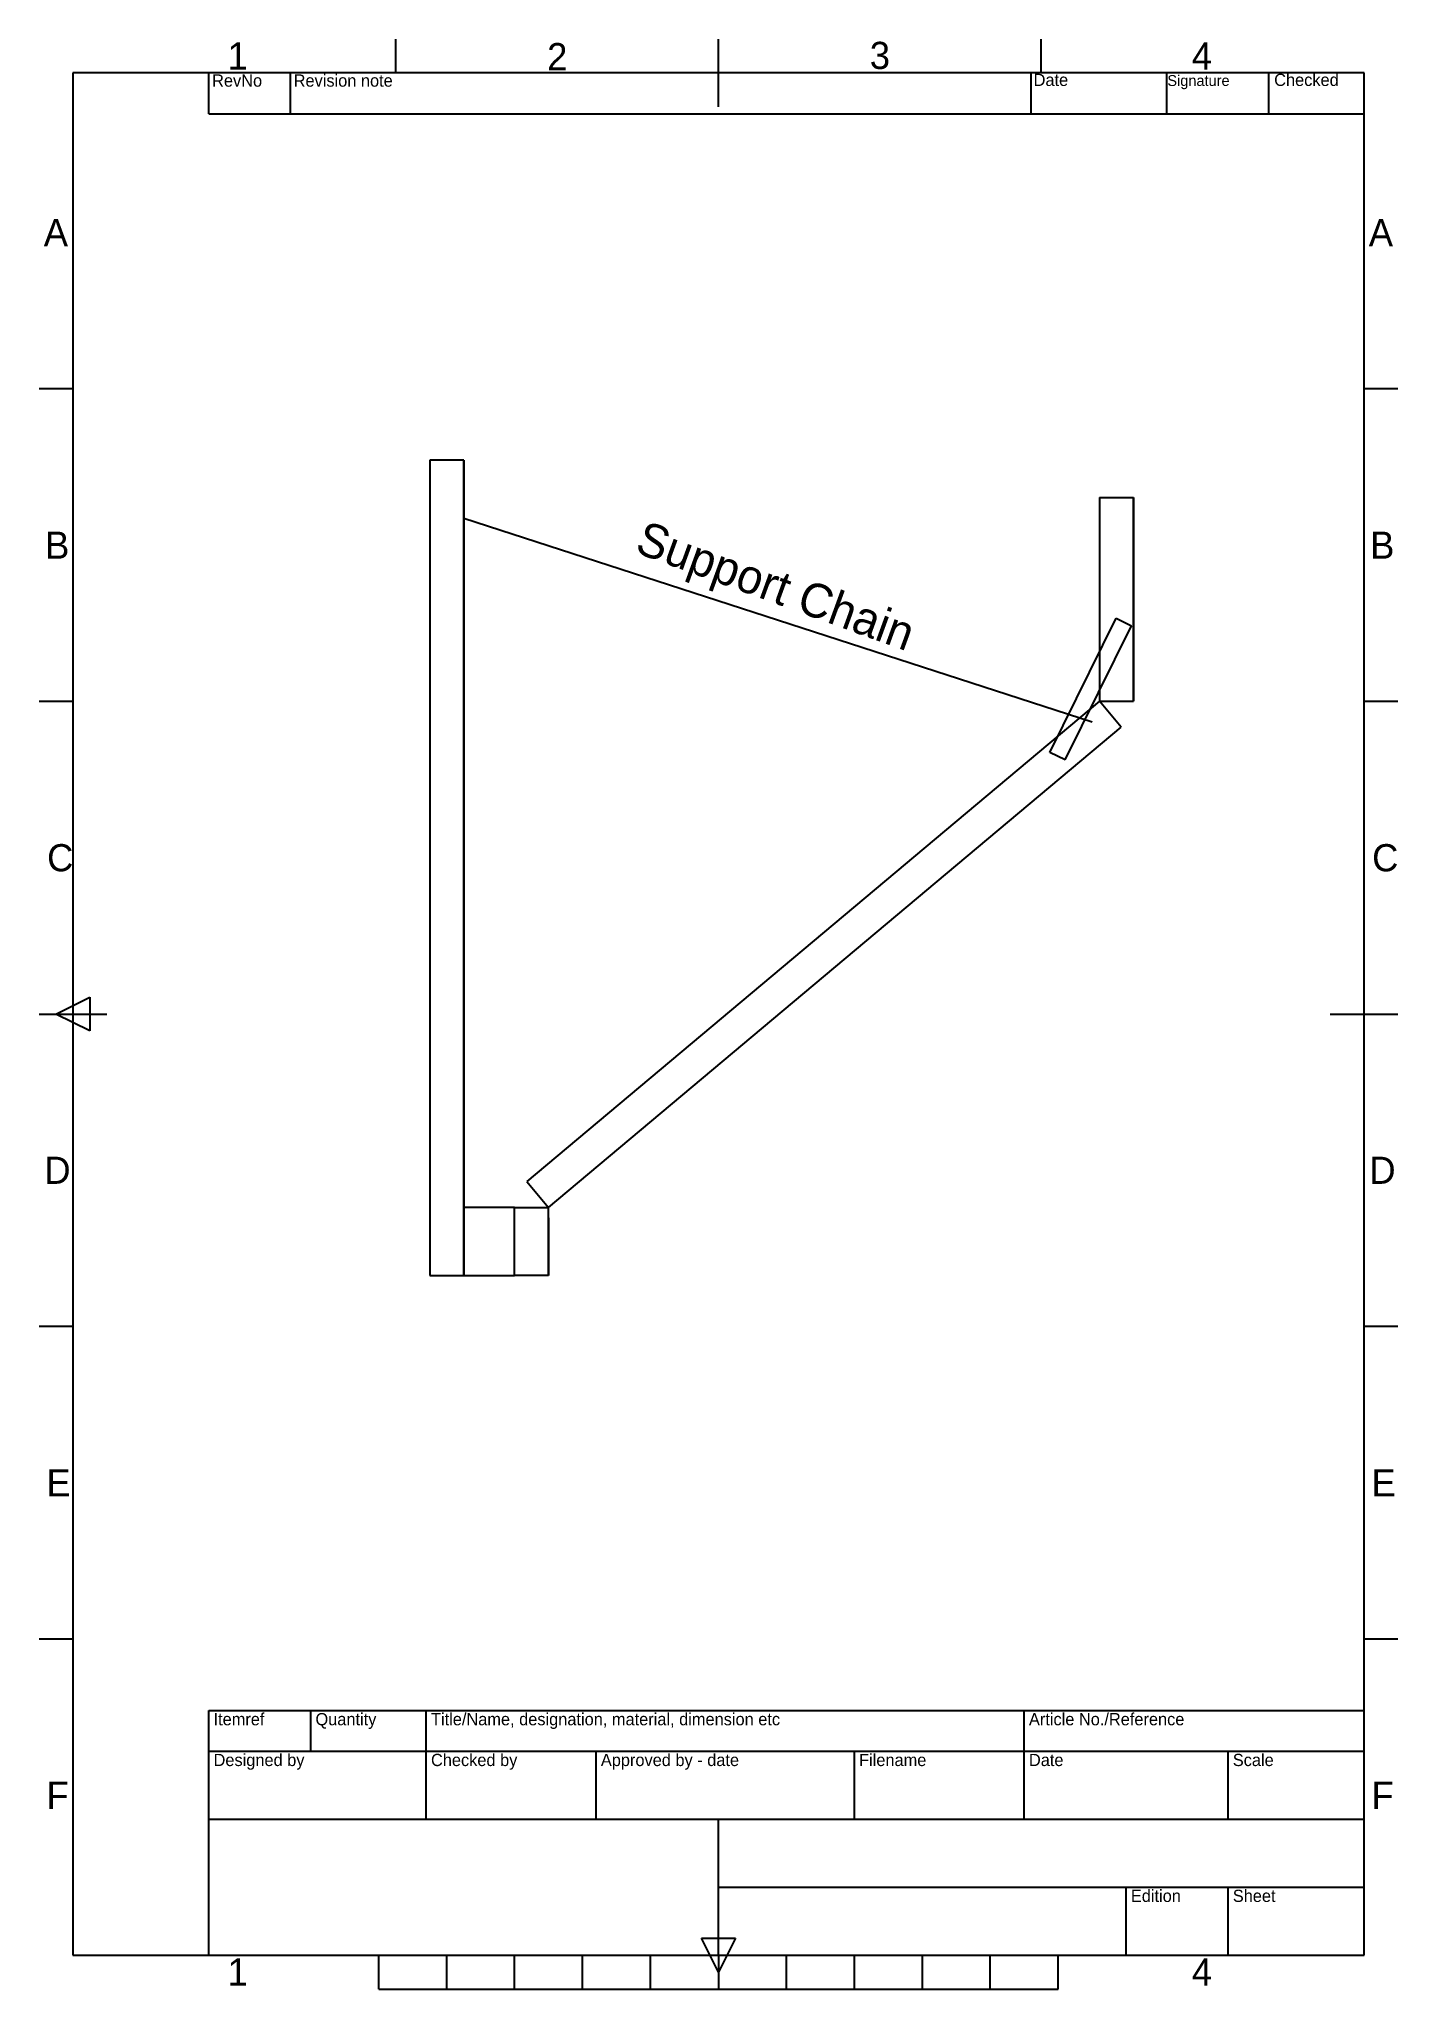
# Model space of a CAD drawing. Header units: millimetres. Extents: x 100 to 4100, y 100 to 5840.
import ezdxf

# ---------------------------------------------------------------- set-up
doc = ezdxf.new("R2010")
doc.units = ezdxf.units.MM
for name, color, linetype in [('Chain', 7, 'Continuous'), ('Frame', 7, 'CONTINUOUS'), ('Plywood', 7, 'CONTINUOUS'), ('Support', 7, 'CONTINUOUS'), ('Surround Frame', 7, 'CONTINUOUS'), ('Surround Text', 7, 'CONTINUOUS'), ('Text', 7, 'CONTINUOUS'), ('Wall', 7, 'CONTINUOUS')]:
    doc.layers.add(name, color=color, linetype=linetype)

msp = doc.modelspace()

# ---------------------------------------------------------------- linework, layer by layer
at = {"layer": 'Chain', "color": 0}
msp.add_line((1350, 4430), (3200, 3830), dxfattribs=at)
at = {"layer": 'Frame', "color": 0, "linetype": 'CONTINUOUS'}
for p, q in [((3221.019014, 4490.737186), (3321.019014, 4490.737186)), ((3221.019014, 4490.737186), (3221.019014, 3890.737186)), ((3321.019014, 4490.737186), (3321.019014, 3890.737186)), ((3221.019014, 3890.737186), (1535.721239, 2476.604444)), ((3285.297775, 3814.132742), (3221.019014, 3890.737186)), ((3221.019014, 3890.737186), (3321.019014, 3890.737186)), ((1600, 2400), (3285.297775, 3814.132742)), ((1535.721239, 2476.604444), (1600, 2400)), ((1500, 2400), (1350, 2400)), ((1350, 2370), (1350, 2200)), ((1500, 2400), (1600, 2400)), ((1500, 2200), (1500, 2400)), ((1500, 2200), (1500, 2370)), ((1600, 2370), (1600, 2200)), ((1350, 2200), (1500, 2200)), ((1600, 2200), (1500, 2200))]:
    msp.add_line(p, q, dxfattribs=at)
at = {"layer": 'Plywood', "color": 0, "linetype": 'CONTINUOUS'}
for p, q in [((3321.019014, 3890.737186), (3321.019014, 4490.737186)), ((1600, 2400), (3285.297775, 3814.132742)), ((1600, 2200), (1600, 2400))]:
    msp.add_line(p, q, dxfattribs=at)
at = {"layer": 'Support', "color": 0, "linetype": 'CONTINUOUS'}
for p, q in [((3075.219727, 3740.164617), (3270.32954, 4135.029715)), ((3270.32954, 4135.029715), (3315.155876, 4112.880231)), ((3120.046063, 3718.015133), (3315.155876, 4112.880231)), ((3120.046063, 3718.015133), (3075.219727, 3740.164617))]:
    msp.add_line(p, q, dxfattribs=at)
at = {"layer": 'Surround Frame', "color": 0, "linetype": 'CONTINUOUS'}
for p, q in [((4000, 5740), (200, 5740)), ((200, 5740), (200, 200)), ((600, 5620), (600, 5740)), ((840, 5620), (840, 5740)), ((3020, 5620), (3020, 5740)), ((3420, 5620), (3420, 5740)), ((3720, 5620), (3720, 5740)), ((4000, 200), (4000, 5740)), ((600, 5620), (4000, 5620)), ((600, 920), (4000, 920)), ((600, 800), (600, 920)), ((900, 800), (900, 920)), ((1240, 800), (1240, 920)), ((3000, 800), (3000, 920)), ((600, 800), (4000, 800)), ((600, 200), (600, 800)), ((1240, 600), (1240, 800)), ((1740, 600), (1740, 800)), ((2500, 600), (2500, 800)), ((3000, 600), (3000, 800)), ((3600, 600), (3600, 800)), ((600, 600), (4000, 600)), ((2100, 200), (2100, 600)), ((2100, 400), (4000, 400)), ((3300, 200), (3300, 400)), ((3600, 200), (3600, 400)), ((200, 200), (4000, 200))]:
    msp.add_line(p, q, dxfattribs=at)
at = {"layer": 'Surround Text', "color": 0, "linetype": 'CONTINUOUS'}
for p, q in [((1150, 5740), (1150, 5840)), ((2100, 5640), (2100, 5840)), ((3050, 5740), (3050, 5840)), ((200, 4810), (100, 4810)), ((4100, 4810), (4000, 4810)), ((200, 3890), (100, 3890)), ((4100, 3890), (4000, 3890)), ((150, 2970), (250, 3020)), ((250, 3020), (250, 2920)), ((100, 2970), (300, 2970)), ((250, 2920), (150, 2970)), ((3900, 2970), (4100, 2970)), ((200, 2050), (100, 2050)), ((4100, 2050), (4000, 2050)), ((200, 1130), (100, 1130)), ((4100, 1130), (4000, 1130)), ((2100, 200), (2100, 300)), ((2100, 150), (2050, 250)), ((2050, 250), (2150, 250)), ((2150, 250), (2100, 150)), ((1100, 100), (1100, 200)), ((1300, 100), (1300, 200)), ((1500, 100), (1500, 200)), ((1700, 100), (1700, 200)), ((1900, 100), (1900, 200)), ((2100, 200), (2100, 100)), ((2300, 100), (2300, 200)), ((2500, 100), (2500, 200)), ((2700, 100), (2700, 200)), ((2900, 100), (2900, 200)), ((3100, 100), (3100, 200)), ((1100, 100), (3100, 100))]:
    msp.add_line(p, q, dxfattribs=at)
at = {"layer": 'Wall', "color": 0, "linetype": 'CONTINUOUS'}
for p, q in [((1250, 4600), (1250, 2200)), ((1350, 4600), (1250, 4600)), ((1350, 2200), (1350, 4600)), ((1350, 4600), (1350, 2200)), ((1250, 2200), (1350, 2200))]:
    msp.add_line(p, q, dxfattribs=at)

# ---------------------------------------------------------------- texts
at = {"layer": 'Chain', "color": 0}
msp.add_text('Support Chain', height=100, rotation=-20, dxfattribs=at).set_placement((1850, 4330))
at = {"layer": 'Surround Text', "color": 0, "linetype": 'CONTINUOUS'}
for s, p in [('1', (655, 5750)), ('2', (1595.61338, 5747.99212)), ('3', (2545.34314, 5751.65686)), ('4', (3493, 5750)), ('A', (114, 5230)), ('A', (4014, 5230)), ('B', (118, 4310)), ('B', (4018, 4310)), ('C', (123.86396, 3390)), ('C', (4023.86396, 3390)), ('D', (115.72182, 2470)), ('D', (4015.72182, 2470)), ('E', (122, 1550)), ('E', (4022, 1550)), ('F', (122, 630)), ('F', (4022, 630)), ('1', (655, 110)), ('4', (3493, 110))]:
    msp.add_text(s, height=80, dxfattribs=at).set_placement(p)
at = {"layer": 'Text', "color": 0, "linetype": 'CONTINUOUS'}
for s, height, p in [('RevNo', 36, (609.5453, 5699.6669)), ('Revision note', 36, (849.5453, 5699.6669)), ('Date', 36, (3027.51498, 5701.6972)), ('Signature', 32, (3421.12902, 5701.6972)), ('Checked', 36, (3735.56894, 5701.6972)), ('Itemref', 36, (613.769, 876.22016)), ('Quantity', 36, (913.769, 876.22016)), ('Title/Name, designation, material, dimension etc', 36, (1253.769, 876.22016)), ('Article No./Reference', 36, (3013.769, 876.22016)), ('Designed by', 36, (613.769, 756.22016)), ('Checked by', 36, (1253.769, 756.22016)), ('Approved by - date', 36, (1753.769, 756.22016)), ('Filename', 36, (2513.769, 756.22016)), ('Date', 36, (3013.769, 756.22016)), ('Scale', 36, (3613.769, 756.22016)), ('Edition', 36, (3313.769, 356.22016)), ('Sheet', 36, (3613.769, 356.22016))]:
    msp.add_text(s, height=height, dxfattribs=at).set_placement(p)

doc.saveas('drawing.dxf')
